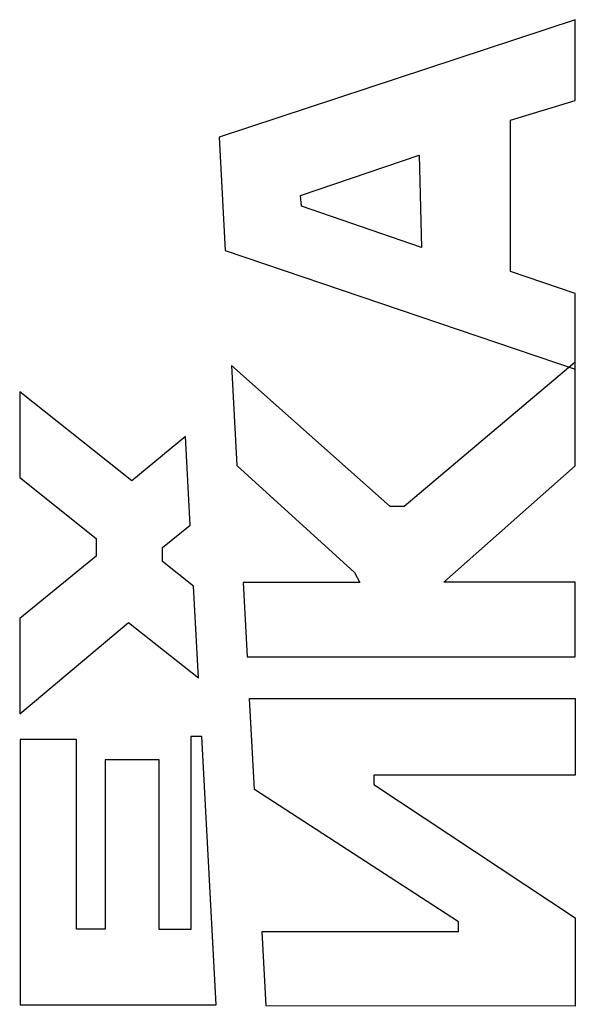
# Model space of a CAD drawing. Extents: x -486 to -411, y 6 to 106.
# Drawn here: x -456.72 to -446.85, y 49.53 to 67.07 of the extents above; entities that cross this region are included whole.
import ezdxf

# ---------------------------------------------------------------- set-up
doc = ezdxf.new("R2010")
doc.units = 0
doc.layers.add('MOSFET$MASK', color=7, linetype='CONTINUOUS')

msp = doc.modelspace()

# ---------------------------------------------------------------- linework, layer by layer
at = {"layer": 'MOSFET$MASK', "color": 250}
for p, q in [((-446.851, 67.07, -3.33), (-453.178, 64.981, -3.33)), ((-446.85, 65.635, -3.33), (-446.851, 67.07, -3.33)), ((-447.999, 65.281, -3.33), (-446.85, 65.635, -3.33)), ((-447.999, 62.59, -3.33), (-447.999, 65.281, -3.33)), ((-453.178, 64.981, -3.33), (-453.067, 62.968, -3.33)), ((-451.731, 63.946, -3.33), (-449.622, 64.662, -3.33)), ((-449.622, 64.662, -3.33), (-449.581, 63.019, -3.33)), ((-451.716, 63.753, -3.33), (-451.731, 63.946, -3.33)), ((-449.581, 63.019, -3.33), (-451.716, 63.753, -3.33)), ((-453.067, 62.968, -3.33), (-446.85, 60.856, -3.33)), ((-446.85, 62.204, -3.33), (-447.999, 62.59, -3.33)), ((-446.85, 60.856, -3.33), (-446.85, 62.204, -3.33)), ((-450.136, 58.411, -3.33), (-452.958, 60.92, -3.33)), ((-452.958, 60.92, -3.33), (-452.864, 59.144, -3.33)), ((-446.85, 60.981, -3.33), (-449.891, 58.411, -3.33)), ((-446.851, 59.135, -3.33), (-446.85, 60.981, -3.33)), ((-454.727, 58.868, -3.33), (-456.718, 60.454, -3.33)), ((-456.718, 60.454, -3.33), (-456.718, 58.927, -3.33)), ((-453.775, 59.657, -3.33), (-454.727, 58.868, -3.33)), ((-453.689, 58.08, -3.33), (-453.775, 59.657, -3.33)), ((-452.864, 59.144, -3.33), (-450.774, 57.243, -3.33)), ((-449.185, 57.069, -3.33), (-446.851, 59.135, -3.33)), ((-456.718, 58.927, -3.33), (-455.361, 57.844, -3.33)), ((-449.891, 58.411, -3.33), (-450.136, 58.411, -3.33)), ((-454.18, 57.685, -3.33), (-453.689, 58.08, -3.33)), ((-455.361, 57.844, -3.33), (-455.361, 57.531, -3.33)), ((-454.181, 57.434, -3.33), (-454.18, 57.685, -3.33)), ((-455.361, 57.531, -3.33), (-456.719, 56.422, -3.33)), ((-453.631, 56.997, -3.33), (-454.181, 57.434, -3.33)), ((-450.774, 57.243, -3.33), (-450.68, 57.065, -3.33)), ((-450.68, 57.065, -3.33), (-452.749, 57.065, -3.33)), ((-452.749, 57.065, -3.33), (-452.676, 55.741, -3.33)), ((-446.85, 57.069, -3.33), (-449.185, 57.069, -3.33)), ((-446.85, 55.741, -3.33), (-446.85, 57.069, -3.33)), ((-453.542, 55.369, -3.33), (-453.631, 56.997, -3.33)), ((-456.719, 56.422, -3.33), (-456.719, 54.728, -3.33)), ((-456.719, 54.728, -3.33), (-454.787, 56.349, -3.33)), ((-454.787, 56.349, -3.33), (-453.542, 55.369, -3.33)), ((-452.676, 55.741, -3.33), (-446.85, 55.741, -3.33)), ((-452.549, 53.383, -3.33), (-452.637, 55.002, -3.33)), ((-452.637, 55.002, -3.33), (-446.85, 55.002, -3.33)), ((-446.85, 55.002, -3.33), (-446.85, 53.636, -3.33)), ((-455.709, 54.268, -3.33), (-456.711, 54.268, -3.33)), ((-456.711, 54.268, -3.33), (-456.711, 49.554, -3.33)), ((-455.709, 50.895, -3.33), (-455.709, 54.268, -3.33)), ((-453.486, 54.326, -3.33), (-453.682, 54.326, -3.33)), ((-453.682, 54.326, -3.33), (-453.682, 50.892, -3.33)), ((-453.227, 49.554, -3.33), (-453.486, 54.326, -3.33)), ((-455.199, 53.911, -3.33), (-455.2, 50.895, -3.33)), ((-454.243, 53.911, -3.33), (-455.199, 53.911, -3.33)), ((-454.243, 50.892, -3.33), (-454.243, 53.911, -3.33)), ((-446.85, 53.636, -3.33), (-450.43, 53.636, -3.33)), ((-450.43, 53.636, -3.33), (-450.429, 53.468, -3.33)), ((-448.927, 51.03, -3.33), (-452.549, 53.383, -3.33)), ((-450.429, 53.468, -3.33), (-446.851, 51.098, -3.33)), ((-446.851, 51.098, -3.33), (-446.851, 49.527, -3.33)), ((-455.2, 50.895, -3.33), (-455.709, 50.895, -3.33)), ((-453.682, 50.892, -3.33), (-454.243, 50.892, -3.33)), ((-448.927, 50.857, -3.33), (-448.927, 51.03, -3.33)), ((-452.341, 49.532, -3.33), (-452.412, 50.857, -3.33)), ((-452.412, 50.857, -3.33), (-448.927, 50.857, -3.33)), ((-456.711, 49.554, -3.33), (-453.227, 49.554, -3.33)), ((-446.851, 49.527, -3.33), (-452.341, 49.532, -3.33))]:
    msp.add_line(p, q, dxfattribs=at)

doc.saveas('drawing.dxf')
